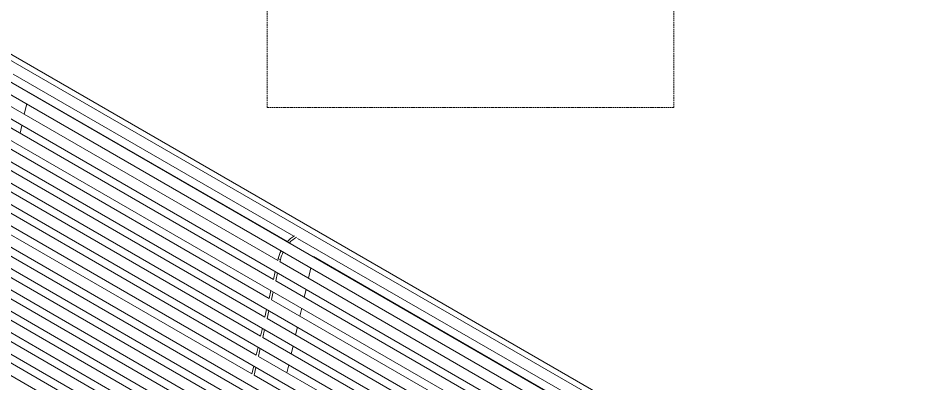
# Model space of a CAD drawing. Header units: millimetres. Extents: x -196 to 4512, y 61 to 3299.
# Drawn here: x 3552 to 4326, y 1748 to 2063 of the extents above; entities that cross this region are included whole.
import ezdxf

# ---------------------------------------------------------------- set-up
doc = ezdxf.new("R2010")
doc.units = ezdxf.units.MM
doc.linetypes.add('HIDDEN', pattern=[1.905, 1.27, -0.635])
doc.layers.add('ZANO_R', color=7, linetype='Continuous', lineweight=0)
doc.layers.add('ZANO_R_przerywana', color=7, linetype='HIDDEN', lineweight=0)

msp = doc.modelspace()

# ---------------------------------------------------------------- linework, layer by layer
at = {"layer": 'ZANO_R'}
for p, q in [((4314.33, 1582.4), (3522.37, 2039.59)), ((4325.87, 1581.04), (3533.91, 2038.23)), ((4301.09, 1571.22), (3509.13, 2028.41)), ((3504.47, 2020.33), (4296.43, 1563.14)), ((3547.87, 2014.09), (3789.33, 1874.69)), ((3498.09, 2003.1), (4290.05, 1545.91)), ((3561.55, 1998.47), (3783.84, 1870.15)), ((3561.6, 1998.12), (3561.66, 1998.41)), ((3775.59, 1853.68), (3532.93, 1993.77)), ((3494.39, 1986.84), (4286.35, 1529.65)), ((3557.39, 1979.65), (3559.43, 1988.6)), ((3771.88, 1837.42), (3529.22, 1977.5)), ((3490.68, 1970.58), (4282.64, 1513.39)), ((3553.68, 1963.38), (3555.22, 1970.12)), ((3768.18, 1821.16), (3525.52, 1961.24)), ((3486.98, 1954.32), (4278.94, 1497.13)), ((3764.47, 1804.9), (3521.81, 1944.98)), ((3483.27, 1938.05), (4275.23, 1480.87)), ((3760.77, 1788.64), (3518.11, 1928.72)), ((3479.56, 1921.79), (4271.52, 1464.61)), ((3757.06, 1772.38), (3514.4, 1912.46)), ((3475.86, 1905.53), (4267.82, 1448.34)), ((3753.35, 1756.12), (3510.69, 1896.2)), ((3472.15, 1889.27), (4264.11, 1432.08)), ((3468.45, 1873.01), (4260.41, 1415.82)), ((3749.65, 1739.85), (3506.99, 1879.94)), ((3792.53, 1872.85), (4033.52, 1733.73)), ((3745.94, 1723.59), (3503.28, 1863.68)), ((3464.74, 1856.75), (4246.32, 1405.55)), ((3775.98, 1855.39), (3775.59, 1853.68)), ((3777.86, 1854.3), (3775.98, 1855.39)), ((3777.86, 1854.3), (3777.47, 1852.59)), ((4019.78, 1712.71), (3777.59, 1852.53)), ((3806.21, 1857.23), (4028.02, 1729.18)), ((3806.26, 1856.89), (3806.32, 1857.17)), ((3742.24, 1707.33), (3499.58, 1847.42)), ((3773.42, 1844.16), (3771.88, 1837.41)), ((3775.3, 1843.07), (3773.77, 1836.33)), ((3802.05, 1838.41), (3804.09, 1847.36)), ((3461.04, 1840.49), (4230.39, 1396.35)), ((4016.07, 1696.45), (3773.88, 1836.27)), ((3738.53, 1691.07), (3495.87, 1831.16)), ((3769.71, 1827.9), (3768.18, 1821.15)), ((3771.6, 1826.81), (3770.06, 1820.06)), ((3798.34, 1822.15), (3799.88, 1828.88)), ((3457.33, 1824.23), (4214.45, 1387.15)), ((4012.36, 1680.19), (3770.18, 1820)), ((3734.83, 1674.81), (3492.17, 1814.89)), ((3766.01, 1811.63), (3764.47, 1804.89)), ((3794.63, 1805.88), (3796.17, 1812.62)), ((3453.63, 1808), (4198.54, 1377.97)), ((3767.89, 1810.55), (3766.36, 1803.8)), ((4008.66, 1663.93), (3766.47, 1803.74)), ((3731.13, 1658.58), (3488.46, 1798.66)), ((3790.93, 1789.62), (3792.46, 1796.36)), ((3762.3, 1795.37), (3760.76, 1788.63)), ((3764.19, 1794.29), (3762.65, 1787.54)), ((4004.95, 1647.67), (3762.76, 1787.48)), ((3787.22, 1773.36), (3788.76, 1780.1)), ((3758.6, 1779.11), (3757.06, 1772.37)), ((3760.48, 1778.02), (3758.94, 1771.28)), ((4001.25, 1631.41), (3759.06, 1771.22)), ((3754.89, 1762.85), (3753.35, 1756.11)), ((3756.77, 1761.76), (3755.24, 1755.02)), ((3783.52, 1757.1), (3785.05, 1763.84)), ((3997.54, 1615.15), (3755.35, 1754.96))]:
    msp.add_line(p, q, dxfattribs=at)
for centre, radius, start, end in [((3802.13, 1853.56), 24.7, 119.84314, 138.44916), ((3804.02, 1852.47), 24.7, 119.84314, 138.44916), ((3806.74, 1848.19), 31.59, 153.70459, 166.82654), ((3808.62, 1847.1), 31.59, 153.70459, 166.82654)]:
    msp.add_arc(centre, radius, start, end, dxfattribs=at)
at = {"layer": 'ZANO_R_przerywana'}
for p, q in [((3766.54, 1985.45), (3766.54, 2485.45)), ((3766.54, 1985.45), (3766.54, 2485.45)), ((4116.54, 1985.45), (4116.54, 2485.45)), ((4116.54, 1985.45), (4116.54, 2485.45)), ((4116.54, 1985.45), (3766.54, 1985.45)), ((3766.54, 1985.45), (4116.54, 1985.45))]:
    msp.add_line(p, q, dxfattribs=at)

doc.saveas('drawing.dxf')
